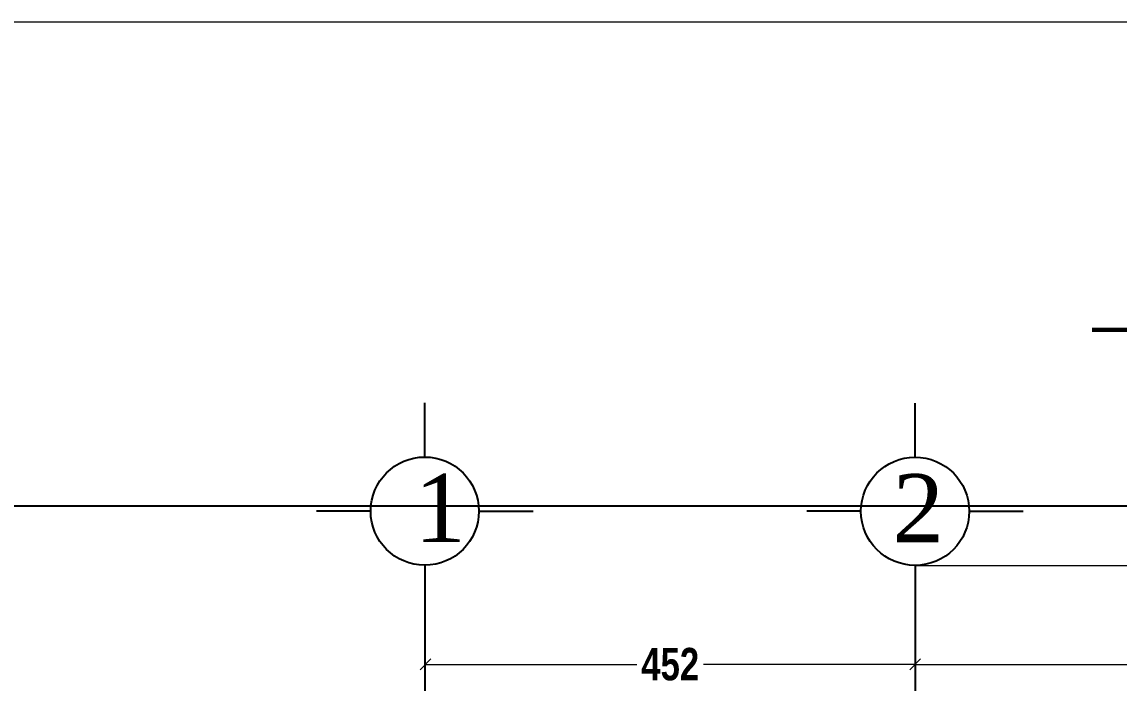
# Model space of a CAD drawing. Extents: x 285329 to 658348, y -83126 to -16980.
# Drawn here: x 340719 to 341733, y -39220 to -38609 of the extents above; entities that cross this region are included whole.
import ezdxf

# ---------------------------------------------------------------- set-up
doc = ezdxf.new("R2010")
doc.units = 0
doc.layers.get('0').update_dxf_attribs({"linetype": 'CONTINUOUS'})
doc.layers.get('DEFPOINTS').update_dxf_attribs({"color": 9, "linetype": 'CONTINUOUS'})
for name, color, linetype in [('AXIS', 1, 'CONTINUOUS'), ('COLUMN', 5, 'CONTINUOUS'), ('TEXT', 3, 'CONTINUOUS'), ('WALL', 7, 'CONTINUOUS'), ('WALL1', 2, 'CONTINUOUS')]:
    doc.layers.add(name, color=color, linetype=linetype)
doc.layers.add('VIS', color=8, linetype='CONTINUOUS', lineweight=18)
doc.styles.add('CITYBLUEPRINT', font='cityb___.ttf', dxfattribs={"width": 0.8})
doc.styles.get("Standard").update_dxf_attribs({"font": 'sanss___.ttf', "height": 15})
doc.styles.add('style2', font='romantic.ttf', dxfattribs={"height": 50})
doc.dimstyles.new('50', dxfattribs={"dimtxt": 30, "dimasz": 10, "dimexe": 5, "dimexo": 6, "dimgap": 5, "dimtad": 0, "dimdec": 0, "dimdsep": 46, "dimtxsty": 'CITYBLUEPRINT', "dimblk1": 'OBLIQUE', "dimblk2": 'OBLIQUE', "dimsah": 1, "dimcen": 0.05, "dimdle": 0.03, "dimclre": 22, "dimclrt": 7, "dimadec": 0, "dimazin": 0, "dimtfac": 1, "dimtdec": 0, "dimtix": 1, "dimtmove": 0, "dimatfit": 3, "dimldrblk": 'OBLIQUE', "dimfxl": 1, "dimtolj": 1, "dimtzin": 0, "dimarcsym": 0})
doc.dimstyles.new('STANDARD$0', dxfattribs={"dimscale": 0, "dimtxt": 50, "dimasz": 8, "dimexe": 15, "dimexo": 0.0625, "dimgap": 2, "dimtad": 1, "dimdec": 0, "dimzin": 0, "dimdsep": 46, "dimtxsty": 'Standard', "dimblk1": 'ARCHTICK', "dimblk2": 'ARCHTICK', "dimsah": 1, "dimcen": 0.09, "dimdle": 15, "dimclrd": 3, "dimclre": 3, "dimclrt": 3, "dimazin": 0, "dimtfac": 1, "dimtdec": 0, "dimtofl": 0, "dimtmove": 1, "dimatfit": 3, "dimldrblk": 'ARCHTICK', "dimfxl": 1.0455, "dimfxlon": 1, "dimtolj": 1, "dimtzin": 0, "dimarcsym": 0})

# ---------------------------------------------------------------- blocks, each defined once
blk = doc.blocks.new('_ARCHTICK')
at = {"color": 0, "linetype": 'ByBlock', "const_width": 0.15}
blk.add_lwpolyline([(-0.5, -0.5), (0.5, 0.5)], dxfattribs=at)
blk = doc.blocks.new('*D2213')
at = {"layer": 'DEFPOINTS', "color": 0, "linetype": 'Continuous', "lineweight": 5, "transparency": 16777216}
for p in [(159633.4, -32668.3), (157318.4, -32770), (159633.4, -32770)]:
    blk.add_point(p, dxfattribs=at)
at = {"layer": 'WALL', "color": 3, "linetype": 'Continuous', "lineweight": -2, "transparency": 16777216}
for p, q in [((157318.4, -32669.3), (157318.4, -32653.3)), ((159633.4, -32669.3), (159633.4, -32653.3)), ((157303.4, -32668.3), (159648.4, -32668.3))]:
    blk.add_line(p, q, dxfattribs=at)
at = {"layer": 'WALL', "color": 3, "linetype": 'Continuous', "lineweight": -2, "transparency": 16777216, "xscale": 8, "yscale": 8, "zscale": 8, "rotation": 180}
blk.add_blockref('_ARCHTICK', (157318.4, -32668.3), dxfattribs=at)
at = {"layer": 'WALL', "color": 3, "linetype": 'Continuous', "lineweight": -2, "transparency": 16777216, "xscale": 8, "yscale": 8, "zscale": 8}
blk.add_blockref('_ARCHTICK', (159633.4, -32668.3), dxfattribs=at)
at = {"layer": 'WALL', "color": 3, "linetype": 'Continuous', "transparency": 16777216, "insert": (158475.9, -32658.5), "char_height": 15, "attachment_point": 5}
blk.add_mtext('\\A1;2315', dxfattribs=at)
blk = doc.blocks.new('sec')
at = {"layer": 'WALL'}
for p, q in [((0, 105.9), (0, 319.4)), ((0, 105.9), (-115.7, 0)), ((-115.7, 0), (153.7, 0)), ((0, -105.9), (0, -153.8))]:
    blk.add_line(p, q, dxfattribs=at)
at = {"layer": 'WALL', "const_width": 6}
for points in [[(0, 105.9), (-115.7, 0), (-201.5, 0)], [(0, -105.9), (-115.7, 0)]]:
    blk.add_lwpolyline(points, dxfattribs=at)
at = {"layer": 'WALL'}
blk.add_circle((0, 0), 57.9, dxfattribs=at)
blk = doc.blocks.new('_Oblique')
at = {"color": 0, "lineweight": -2}
blk.add_line((-0.5, -0.5), (0.5, 0.5), dxfattribs=at)
blk = doc.blocks.new('*D2202')
at = {"layer": 'DEFPOINTS', "color": 0, "linetype": 'Continuous', "lineweight": 5, "transparency": 16777216}
for p in [(328031, -10833.2), (327578.5, -10845.6), (328031, -10845.6)]:
    blk.add_point(p, dxfattribs=at)
at = {"layer": 'VIS', "color": 22, "linetype": 'Continuous', "lineweight": -2, "transparency": 16777216}
for p, q in [((327578.5, -10839.6), (327578.5, -10828.2)), ((328031, -10839.6), (328031, -10828.2))]:
    blk.add_line(p, q, dxfattribs=at)
at = {"layer": 'VIS', "color": 24, "linetype": 'Continuous', "lineweight": -2, "transparency": 16777216}
for p, q in [((327578.5, -10833.2), (327773.9, -10833.2)), ((328031, -10833.2), (327835.6, -10833.2))]:
    blk.add_line(p, q, dxfattribs=at)
at = {"layer": 'VIS', "color": 24, "linetype": 'Continuous', "lineweight": -2, "transparency": 16777216, "xscale": 10, "yscale": 10, "zscale": 10, "rotation": 180}
blk.add_blockref('_Oblique', (327578.5, -10833.2), dxfattribs=at)
at = {"layer": 'VIS', "color": 24, "linetype": 'Continuous', "lineweight": -2, "transparency": 16777216, "xscale": 10, "yscale": 10, "zscale": 10}
blk.add_blockref('_Oblique', (328031, -10833.2), dxfattribs=at)
at = {"layer": 'VIS', "color": 30, "linetype": 'Continuous', "lineweight": 5, "transparency": 16777216, "insert": (327804.7, -10833.2), "char_height": 30, "attachment_point": 5, "style": 'CITYBLUEPRINT'}
blk.add_mtext('\\A1;452', dxfattribs=at)
blk = doc.blocks.new('*D2203')
at = {"layer": 'DEFPOINTS', "color": 0, "linetype": 'Continuous', "lineweight": 5, "transparency": 16777216}
for p in [(328671.3, -10833.2), (328671.3, -10833.2), (328031, -10845.6)]:
    blk.add_point(p, dxfattribs=at)
at = {"layer": 'VIS', "color": 22, "linetype": 'Continuous', "lineweight": -2, "transparency": 16777216}
for p, q in [((328031, -10839.6), (328031, -10828.2)), ((328671.3, -10827.2), (328671.3, -10828.2))]:
    blk.add_line(p, q, dxfattribs=at)
at = {"layer": 'VIS', "color": 24, "linetype": 'Continuous', "lineweight": -2, "transparency": 16777216}
for p, q in [((328030.9, -10833.2), (328317.6, -10833.2)), ((328671.3, -10833.2), (328384.6, -10833.2))]:
    blk.add_line(p, q, dxfattribs=at)
at = {"layer": 'VIS', "color": 24, "linetype": 'Continuous', "lineweight": -2, "transparency": 16777216, "xscale": 10, "yscale": 10, "zscale": 10, "rotation": 180}
blk.add_blockref('_Oblique', (328031, -10833.2), dxfattribs=at)
at = {"layer": 'VIS', "color": 24, "linetype": 'Continuous', "lineweight": -2, "transparency": 16777216, "xscale": 10, "yscale": 10, "zscale": 10}
blk.add_blockref('_Oblique', (328671.3, -10833.2), dxfattribs=at)
at = {"layer": 'VIS', "color": 30, "linetype": 'Continuous', "lineweight": 5, "transparency": 16777216, "insert": (328351.1, -10833.2), "char_height": 30, "attachment_point": 5, "style": 'CITYBLUEPRINT'}
blk.add_mtext('\\A1;640', dxfattribs=at)
blk = doc.blocks.new('site77')
at = {"layer": 'WALL', "linetype": 'Continuous'}
dim = blk.add_linear_dim(base=(159633.4, -32668.3), p1=(157318.4, -32770), p2=(159633.4, -32770), dimstyle='STANDARD$0', override={"dimscale": 1}, dxfattribs=at)
dim.commit()
dim.dimension.update_dxf_attribs({"geometry": '*D2213', "text_midpoint": (158475.9, -32658.5)})
blk = doc.blocks.new('cbcb')
at = {"layer": 'AXIS'}
for p, q in [((327577.9, -10641.6), (327577.9, -10591.6)), ((328031, -10641.7), (328031, -10591.7)), ((327527.9, -10691.6), (327477.9, -10691.6)), ((327627.9, -10691.6), (327677.9, -10691.6)), ((327981, -10691.7), (327931, -10691.7)), ((328081, -10691.7), (328131, -10691.7)), ((327577.9, -10741.6), (327577.9, -14318.5)), ((327577.9, -10741.6), (327577.9, -10791.6)), ((328031, -10741.7), (328030.4, -14326.1)), ((328031, -10741.7), (328031, -10791.7))]:
    blk.add_line(p, q, dxfattribs=at)
for centre in [(327577.9, -10691.6), (328031, -10691.7)]:
    blk.add_circle(centre, 50, dxfattribs=at)
at = {"layer": 'TEXT', "char_height": 63, "width": 240.461, "attachment_point": 1, "style": 'style2'}
for s, insert in [('1', (327568.3, -10657.2)), ('2', (328010.2, -10657.3))]:
    blk.add_mtext(s, dxfattribs=dict(at, insert=insert))
at = {"layer": 'VIS', "linetype": 'Continuous', "lineweight": 5}
dim = blk.add_linear_dim(base=(328030.9661, -10833.1982), p1=(327578.4893, -10845.6435), p2=(328030.9661, -10845.6435), dimstyle='50', dxfattribs=at)
dim.commit()
dim.dimension.update_dxf_attribs({"geometry": '*D2202', "text_midpoint": (327804.7277, -10833.1982)})
dim = blk.add_linear_dim(base=(328671.3, -10833.2), p1=(328031, -10845.6), p2=(328671.3, -10833.2), dimstyle='50', override={"dimtmove": 1}, dxfattribs=at)
dim.commit()
dim.dimension.update_dxf_attribs({"geometry": '*D2203', "text_midpoint": (328351.1, -10833.2)})

msp = doc.modelspace()

# ---------------------------------------------------------------- linework, layer by layer
at = {"layer": 'COLUMN', "linetype": 'Continuous', "lineweight": 5}
msp.add_lwpolyline([(343729.7, -38608.53), (343729.7, -43858.53), (340042.2, -43858.53), (340042.2, -38608.53)], close=True, dxfattribs=at)
at = {"layer": 'VIS', "linetype": 'Continuous', "lineweight": 5}
for p, q in [((361056.47, -38608.69), (326417.03, -38608.69)), ((341544.03, -39110.73), (342184.35, -39110.82))]:
    msp.add_line(p, q, dxfattribs=at)

# ---------------------------------------------------------------- block references
msp.add_blockref('cbcb', (13513.08, -28369.04), dxfattribs=at)
at = {"layer": 'WALL', "linetype": 'Continuous'}
msp.add_blockref('site77', (183337.98, -6387.39), dxfattribs=at)
at = {"layer": 'WALL1', "xscale": -0.7000000000116418, "yscale": 0.7000000000116418, "zscale": 0.7, "rotation": 180}
msp.add_blockref('sec', (341848.52, -38893.11), dxfattribs=at)

doc.saveas('drawing.dxf')
